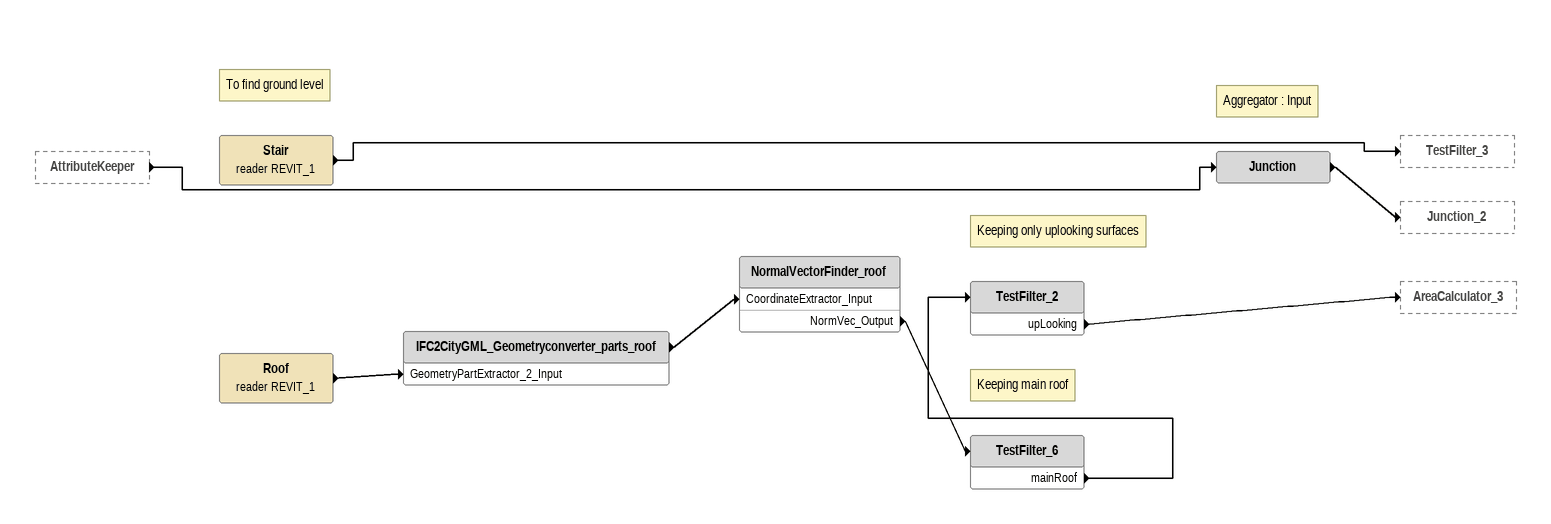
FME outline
AttributeKeeper [outside]
    -> Junction
Note: To find ground level
Stair (reader REVIT_1)
    -> TestFilter_3
Note: Aggregator : Input
Junction
    -> Junction_2
Roof (reader REVIT_1)
    -> IFC2CityGML_Geometryconverter_parts_roof [GeometryPartExtractor_2_Input]
IFC2CityGML_Geometryconverter_parts_roof
    -> NormalVectorFinder_roof [CoordinateExtractor_Input]
NormalVectorFinder_roof
    NormVec_Output -> TestFilter_6
Note: Keeping main roof
TestFilter_6
    mainRoof -> TestFilter_2
Note: Keeping only uplooking surfaces
TestFilter_2
    upLooking -> AreaCalculator_3
